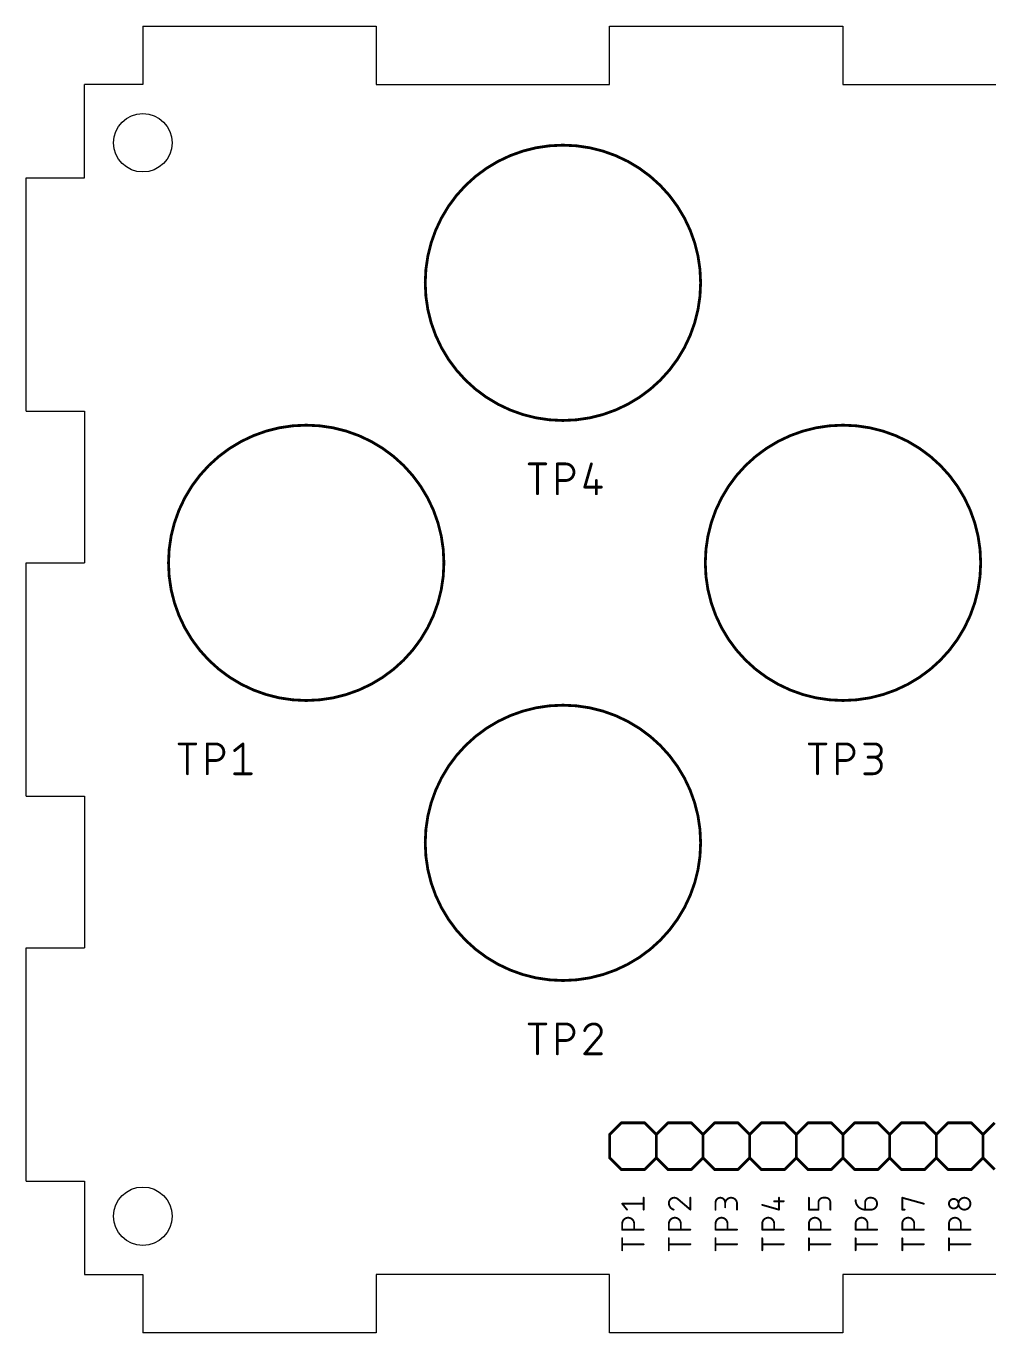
# Model space of a CAD drawing. Extents: x 0 to 4, y 0 to 2.8.
# Drawn here: x 0 to 2.063, y 0 to 2.8 of the extents above; entities that cross this region are included whole.
import ezdxf

# ---------------------------------------------------------------- set-up
doc = ezdxf.new("R2010")
doc.units = 0
for name, color, linetype in [('20', 31, 'CONTINUOUS'), ('21', 253, 'CONTINUOUS'), ('25', 253, 'CONTINUOUS')]:
    doc.layers.add(name, color=color, linetype=linetype)

msp = doc.modelspace()

# ---------------------------------------------------------------- linework, layer by layer
at = {"layer": '20'}
for p, q in [((0.25, 2.8), (0.75, 2.8)), ((0.25, 2.8), (0.25, 2.675)), ((0.75, 2.8), (0.75, 2.675)), ((1.25, 2.8), (1.75, 2.8)), ((1.25, 2.675), (1.25, 2.8)), ((1.75, 2.8), (1.75, 2.675)), ((0.25, 2.675), (0.125, 2.675)), ((0.125, 2.475), (0.125, 2.675)), ((0.75, 2.675), (1.25, 2.675)), ((1.75, 2.675), (2.25, 2.675)), ((0, 1.975), (0, 2.475)), ((0, 2.475), (0.125, 2.475)), ((0, 1.975), (0.125, 1.975)), ((0.125, 1.975), (0.125, 1.65)), ((0, 1.15), (0, 1.65)), ((0, 1.65), (0.125, 1.65)), ((0, 1.15), (0.125, 1.15)), ((0.125, 1.15), (0.125, 0.825)), ((0, 0.325), (0, 0.825)), ((0, 0.825), (0.125, 0.825)), ((0, 0.325), (0.125, 0.325)), ((0.125, 0.325), (0.125, 0.125)), ((0.125, 0.125), (0.25, 0.125)), ((0.25, 0.125), (0.25, 0)), ((1.25, 0.125), (0.75, 0.125)), ((0.75, 0.125), (0.75, 0)), ((1.25, 0), (1.25, 0.125)), ((2.25, 0.125), (1.75, 0.125)), ((1.75, 0.125), (1.75, 0)), ((0.75, 0), (0.25, 0)), ((1.75, 0), (1.25, 0))]:
    msp.add_line(p, q, dxfattribs=at)
for centre in [(0.25, 2.55), (0.25, 0.25)]:
    msp.add_circle(centre, 0.0625, dxfattribs=at)
at = {"layer": '21'}
for points, const_width in [([(1.15, 1.955, 1), (1.15, 2.545, 1), (1.15, 1.955)], 0.006), ([(0.6, 1.355, 1), (0.6, 1.945, 1), (0.6, 1.355)], 0.006), ([(1.75, 1.355, 1), (1.75, 1.945, 1), (1.75, 1.355)], 0.006), ([(1.15, 0.755, 1), (1.15, 1.345, 1), (1.15, 0.755)], 0.006), ([(1.275, 0.4515, 1), (1.275, 0.4485)], 0.003), ([(1.276061, 0.448939, 1), (1.273939, 0.451061)], 0.003), ([(1.326061, 0.451061, 1), (1.323939, 0.448939)], 0.003), ([(1.325, 0.4485, 1), (1.325, 0.4515)], 0.003), ([(1.375, 0.4515, 1), (1.375, 0.4485)], 0.003), ([(1.376061, 0.448939, 1), (1.373939, 0.451061)], 0.003), ([(1.426061, 0.451061, 1), (1.423939, 0.448939)], 0.003), ([(1.425, 0.4485, 1), (1.425, 0.4515)], 0.003), ([(1.475, 0.4515, 1), (1.475, 0.4485)], 0.003), ([(1.476061, 0.448939, 1), (1.473939, 0.451061)], 0.003), ([(1.526061, 0.451061, 1), (1.523939, 0.448939)], 0.003), ([(1.525, 0.4485, 1), (1.525, 0.4515)], 0.003), ([(1.575, 0.4515, 1), (1.575, 0.4485)], 0.003), ([(1.576061, 0.448939, 1), (1.573939, 0.451061)], 0.003), ([(1.626061, 0.451061, 1), (1.623939, 0.448939)], 0.003), ([(1.625, 0.4485, 1), (1.625, 0.4515)], 0.003), ([(1.675, 0.4515, 1), (1.675, 0.4485)], 0.003), ([(1.676061, 0.448939, 1), (1.673939, 0.451061)], 0.003), ([(1.726061, 0.451061, 1), (1.723939, 0.448939)], 0.003), ([(1.725, 0.4485, 1), (1.725, 0.4515)], 0.003), ([(1.775, 0.4515, 1), (1.775, 0.4485)], 0.003), ([(1.776061, 0.448939, 1), (1.773939, 0.451061)], 0.003), ([(1.826061, 0.451061, 1), (1.823939, 0.448939)], 0.003), ([(1.825, 0.4485, 1), (1.825, 0.4515)], 0.003), ([(1.875, 0.4515, 1), (1.875, 0.4485)], 0.003), ([(1.876061, 0.448939, 1), (1.873939, 0.451061)], 0.003), ([(1.926061, 0.451061, 1), (1.923939, 0.448939)], 0.003), ([(1.925, 0.4485, 1), (1.925, 0.4515)], 0.003), ([(1.975, 0.4515, 1), (1.975, 0.4485)], 0.003), ([(1.976061, 0.448939, 1), (1.973939, 0.451061)], 0.003), ([(2.026061, 0.451061, 1), (2.023939, 0.448939)], 0.003), ([(2.025, 0.4485, 1), (2.025, 0.4515)], 0.003), ([(1.2515, 0.425, 1), (1.2485, 0.425)], 0.003), ([(1.248939, 0.426061, 1), (1.251061, 0.423939)], 0.003), ([(1.3515, 0.425, 1), (1.3485, 0.425)], 0.003), ([(1.348939, 0.426061, 1), (1.351061, 0.423939)], 0.003), ([(1.348939, 0.423939, 1), (1.351061, 0.426061)], 0.003), ([(1.4515, 0.425, 1), (1.4485, 0.425)], 0.003), ([(1.448939, 0.426061, 1), (1.451061, 0.423939)], 0.003), ([(1.448939, 0.423939, 1), (1.451061, 0.426061)], 0.003), ([(1.5515, 0.425, 1), (1.5485, 0.425)], 0.003), ([(1.548939, 0.426061, 1), (1.551061, 0.423939)], 0.003), ([(1.548939, 0.423939, 1), (1.551061, 0.426061)], 0.003), ([(1.6515, 0.425, 1), (1.6485, 0.425)], 0.003), ([(1.648939, 0.426061, 1), (1.651061, 0.423939)], 0.003), ([(1.648939, 0.423939, 1), (1.651061, 0.426061)], 0.003), ([(1.7515, 0.425, 1), (1.7485, 0.425)], 0.003), ([(1.748939, 0.426061, 1), (1.751061, 0.423939)], 0.003), ([(1.748939, 0.423939, 1), (1.751061, 0.426061)], 0.003), ([(1.8515, 0.425, 1), (1.8485, 0.425)], 0.003), ([(1.848939, 0.426061, 1), (1.851061, 0.423939)], 0.003), ([(1.848939, 0.423939, 1), (1.851061, 0.426061)], 0.003), ([(1.9515, 0.425, 1), (1.9485, 0.425)], 0.003), ([(1.948939, 0.426061, 1), (1.951061, 0.423939)], 0.003), ([(1.948939, 0.423939, 1), (1.951061, 0.426061)], 0.003), ([(2.0515, 0.425, 1), (2.0485, 0.425)], 0.003), ([(2.048939, 0.426061, 1), (2.051061, 0.423939)], 0.003), ([(2.048939, 0.423939, 1), (2.051061, 0.426061)], 0.003), ([(1.251061, 0.376061, 1), (1.248939, 0.373939)], 0.003), ([(1.2485, 0.375, 1), (1.2515, 0.375)], 0.003), ([(1.351061, 0.376061, 1), (1.348939, 0.373939)], 0.003), ([(1.3485, 0.375, 1), (1.3515, 0.375)], 0.003), ([(1.351061, 0.373939, 1), (1.348939, 0.376061)], 0.003), ([(1.451061, 0.376061, 1), (1.448939, 0.373939)], 0.003), ([(1.4485, 0.375, 1), (1.4515, 0.375)], 0.003), ([(1.451061, 0.373939, 1), (1.448939, 0.376061)], 0.003), ([(1.551061, 0.376061, 1), (1.548939, 0.373939)], 0.003), ([(1.5485, 0.375, 1), (1.5515, 0.375)], 0.003), ([(1.551061, 0.373939, 1), (1.548939, 0.376061)], 0.003), ([(1.651061, 0.376061, 1), (1.648939, 0.373939)], 0.003), ([(1.6485, 0.375, 1), (1.6515, 0.375)], 0.003), ([(1.651061, 0.373939, 1), (1.648939, 0.376061)], 0.003), ([(1.751061, 0.376061, 1), (1.748939, 0.373939)], 0.003), ([(1.7485, 0.375, 1), (1.7515, 0.375)], 0.003), ([(1.751061, 0.373939, 1), (1.748939, 0.376061)], 0.003), ([(1.851061, 0.376061, 1), (1.848939, 0.373939)], 0.003), ([(1.8485, 0.375, 1), (1.8515, 0.375)], 0.003), ([(1.851061, 0.373939, 1), (1.848939, 0.376061)], 0.003), ([(1.951061, 0.376061, 1), (1.948939, 0.373939)], 0.003), ([(1.9485, 0.375, 1), (1.9515, 0.375)], 0.003), ([(1.951061, 0.373939, 1), (1.948939, 0.376061)], 0.003), ([(2.051061, 0.376061, 1), (2.048939, 0.373939)], 0.003), ([(2.0485, 0.375, 1), (2.0515, 0.375)], 0.003), ([(2.051061, 0.373939, 1), (2.048939, 0.376061)], 0.003), ([(1.275, 0.3515, 1), (1.275, 0.3485)], 0.003), ([(1.273939, 0.348939, 1), (1.276061, 0.351061)], 0.003), ([(1.323939, 0.351061, 1), (1.326061, 0.348939)], 0.003), ([(1.325, 0.3485, 1), (1.325, 0.3515)], 0.003), ([(1.375, 0.3515, 1), (1.375, 0.3485)], 0.003), ([(1.373939, 0.348939, 1), (1.376061, 0.351061)], 0.003), ([(1.423939, 0.351061, 1), (1.426061, 0.348939)], 0.003), ([(1.425, 0.3485, 1), (1.425, 0.3515)], 0.003), ([(1.475, 0.3515, 1), (1.475, 0.3485)], 0.003), ([(1.473939, 0.348939, 1), (1.476061, 0.351061)], 0.003), ([(1.523939, 0.351061, 1), (1.526061, 0.348939)], 0.003), ([(1.525, 0.3485, 1), (1.525, 0.3515)], 0.003), ([(1.575, 0.3515, 1), (1.575, 0.3485)], 0.003), ([(1.573939, 0.348939, 1), (1.576061, 0.351061)], 0.003), ([(1.623939, 0.351061, 1), (1.626061, 0.348939)], 0.003), ([(1.625, 0.3485, 1), (1.625, 0.3515)], 0.003), ([(1.675, 0.3515, 1), (1.675, 0.3485)], 0.003), ([(1.673939, 0.348939, 1), (1.676061, 0.351061)], 0.003), ([(1.723939, 0.351061, 1), (1.726061, 0.348939)], 0.003), ([(1.725, 0.3485, 1), (1.725, 0.3515)], 0.003), ([(1.775, 0.3515, 1), (1.775, 0.3485)], 0.003), ([(1.773939, 0.348939, 1), (1.776061, 0.351061)], 0.003), ([(1.823939, 0.351061, 1), (1.826061, 0.348939)], 0.003), ([(1.825, 0.3485, 1), (1.825, 0.3515)], 0.003), ([(1.875, 0.3515, 1), (1.875, 0.3485)], 0.003), ([(1.873939, 0.348939, 1), (1.876061, 0.351061)], 0.003), ([(1.923939, 0.351061, 1), (1.926061, 0.348939)], 0.003), ([(1.925, 0.3485, 1), (1.925, 0.3515)], 0.003), ([(1.975, 0.3515, 1), (1.975, 0.3485)], 0.003), ([(1.973939, 0.348939, 1), (1.976061, 0.351061)], 0.003), ([(2.023939, 0.351061, 1), (2.026061, 0.348939)], 0.003), ([(2.025, 0.3485, 1), (2.025, 0.3515)], 0.003), ([(1.324, 0.289555, 1), (1.322, 0.289555)], 0.002), ([(1.3885, 0.289555, 0.414214), (1.377, 0.278055)], 0.004), ([(1.377, 0.278055, 0.325186), (1.387222, 0.264)], 0.004), ([(1.378, 0.278055, 1), (1.376, 0.278055)], 0.002), ([(1.397445, 0.285722, 0.205256), (1.3885, 0.289555)], 0.004), ([(1.3885, 0.290555, 1), (1.3885, 0.288555)], 0.002), ([(1.3885, 0.288555, 1), (1.3885, 0.290555)], 0.002), ([(1.398092, 0.286484, 1), (1.396797, 0.28496)], 0.002), ([(1.39672, 0.285032, 1), (1.398169, 0.286412)], 0.002), ([(1.424, 0.289555, 1), (1.422, 0.289555)], 0.002), ([(1.497444, 0.279333, 1), (1.477, 0.279333)], 0.004), ([(1.478, 0.279333, 1), (1.476, 0.279333)], 0.002), ([(1.476, 0.279333, 1), (1.478, 0.279333)], 0.002), ([(1.523, 0.276777, 1), (1.497444, 0.276777)], 0.004), ([(1.496444, 0.279333, 1), (1.498444, 0.279333)], 0.002), ([(1.498445, 0.279333, 1), (1.496445, 0.279333)], 0.002), ([(1.602556, 0.282889, 1), (1.602556, 0.280889)], 0.002), ([(1.613778, 0.289555, 1), (1.611778, 0.289555)], 0.002), ([(1.623, 0.280889, 1), (1.623, 0.282889)], 0.002), ([(1.678, 0.289555, 1), (1.676, 0.289555)], 0.002), ([(1.707667, 0.289555, 0.414214), (1.697445, 0.279333)], 0.004), ([(1.698445, 0.279333, 1), (1.696445, 0.279333)], 0.002), ([(1.696445, 0.279333, 1), (1.698445, 0.279333)], 0.002), ([(1.707667, 0.290555, 1), (1.707667, 0.288555)], 0.002), ([(1.707667, 0.288555, 1), (1.707667, 0.290555)], 0.002), ([(1.723, 0.279333, 0.414214), (1.712778, 0.289555)], 0.004), ([(1.712778, 0.290555, 1), (1.712778, 0.288555)], 0.002), ([(1.712778, 0.288555, 1), (1.712778, 0.290555)], 0.002), ([(1.724, 0.279333, 1), (1.722, 0.279333)], 0.002), ([(1.722, 0.279333, 1), (1.724, 0.279333)], 0.002), ([(1.777, 0.284444, 0.41421), (1.797445, 0.264)], 0.004), ([(1.778, 0.284444, 1), (1.776, 0.284444)], 0.002), ([(1.807667, 0.289555, 0.414214), (1.797445, 0.279333)], 0.004), ([(1.798445, 0.279333, 1), (1.796445, 0.279333)], 0.002), ([(1.796445, 0.279333, 1), (1.798445, 0.279333)], 0.002), ([(1.807667, 0.290555, 1), (1.807667, 0.288555)], 0.002), ([(1.807667, 0.288555, 1), (1.807667, 0.290555)], 0.002), ([(1.810222, 0.264, 1), (1.810222, 0.289555)], 0.004), ([(1.810222, 0.290555, 1), (1.810222, 0.288555)], 0.002), ([(1.810222, 0.288555, 1), (1.810222, 0.290555)], 0.002), ([(1.877268, 0.290519, 1), (1.876732, 0.288592)], 0.002), ([(1.878, 0.289555, 1), (1.876, 0.289555)], 0.002), ([(1.987222, 0.287, 1), (1.987222, 0.266555)], 0.004), ([(1.987222, 0.266555, 1), (1.987222, 0.287)], 0.004), ([(1.987222, 0.288, 1), (1.987222, 0.286)], 0.002), ([(1.987222, 0.286, 1), (1.987222, 0.288)], 0.002), ([(2.010222, 0.289555, 1), (2.010222, 0.264)], 0.004), ([(2.010222, 0.264, 1), (2.010222, 0.289555)], 0.004), ([(2.010222, 0.290555, 1), (2.010222, 0.288555)], 0.002), ([(2.010222, 0.288555, 1), (2.010222, 0.290555)], 0.002), ([(1.277781, 0.277402, 1), (1.276219, 0.276153)], 0.002), ([(1.277, 0.277777, 1), (1.277, 0.275777)], 0.002), ([(1.286441, 0.263375, 1), (1.288003, 0.264624)], 0.002), ([(1.322, 0.264, 1), (1.324, 0.264)], 0.002), ([(1.323, 0.275777, 1), (1.323, 0.277777)], 0.002), ([(1.376, 0.278055, 1), (1.378, 0.278055)], 0.002), ([(1.386914, 0.263048, 1), (1.38753, 0.264951)], 0.002), ([(1.422, 0.264, 1), (1.424, 0.264)], 0.002), ([(1.422352, 0.263238, 1), (1.423648, 0.264762)], 0.002), ([(1.476, 0.264, 1), (1.478, 0.264)], 0.002), ([(1.496444, 0.276777, 1), (1.498444, 0.276777)], 0.002), ([(1.496445, 0.269111, 1), (1.498445, 0.269111)], 0.002), ([(1.524, 0.276777, 1), (1.522, 0.276777)], 0.002), ([(1.522, 0.276777, 1), (1.524, 0.276777)], 0.002), ([(1.522, 0.264, 1), (1.524, 0.264)], 0.002), ([(1.577275, 0.275183, 1), (1.576725, 0.27326)], 0.002), ([(1.611778, 0.264, 1), (1.613778, 0.264)], 0.002), ([(1.612503, 0.263038, 1), (1.613053, 0.264961)], 0.002), ([(1.677, 0.265, 1), (1.677, 0.263)], 0.002), ([(1.676, 0.264, 1), (1.678, 0.264)], 0.002), ([(1.696445, 0.264, 1), (1.698445, 0.264)], 0.002), ([(1.697445, 0.263, 1), (1.697445, 0.265)], 0.002), ([(1.722, 0.264, 1), (1.724, 0.264)], 0.002), ([(1.797445, 0.265, 1), (1.797445, 0.263)], 0.002), ([(1.796445, 0.264, 1), (1.798445, 0.264)], 0.002), ([(1.797445, 0.263, 1), (1.797445, 0.265)], 0.002), ([(1.810222, 0.265, 1), (1.810222, 0.263)], 0.002), ([(1.810222, 0.263, 1), (1.810222, 0.265)], 0.002), ([(1.877, 0.265, 1), (1.877, 0.263)], 0.002), ([(1.876, 0.264, 1), (1.878, 0.264)], 0.002), ([(1.882111, 0.263, 1), (1.882111, 0.265)], 0.002), ([(1.922732, 0.275814, 1), (1.923268, 0.277741)], 0.002), ([(1.987222, 0.267555, 1), (1.987222, 0.265555)], 0.002), ([(1.987222, 0.265555, 1), (1.987222, 0.267555)], 0.002), ([(2.010222, 0.265, 1), (2.010222, 0.263)], 0.002), ([(2.010222, 0.263, 1), (2.010222, 0.265)], 0.002), ([(1.302556, 0.233944, 1), (1.277, 0.233944)], 0.004), ([(1.278, 0.233944, 1), (1.276, 0.233944)], 0.002), ([(1.276, 0.233944, 1), (1.278, 0.233944)], 0.002), ([(1.303556, 0.233944, 1), (1.301556, 0.233944)], 0.002), ([(1.301556, 0.233944, 1), (1.303556, 0.233944)], 0.002), ([(1.402556, 0.233944, 1), (1.377, 0.233944)], 0.004), ([(1.378, 0.233944, 1), (1.376, 0.233944)], 0.002), ([(1.376, 0.233944, 1), (1.378, 0.233944)], 0.002), ([(1.403556, 0.233944, 1), (1.401556, 0.233944)], 0.002), ([(1.401556, 0.233944, 1), (1.403556, 0.233944)], 0.002), ([(1.502556, 0.233944, 1), (1.477, 0.233944)], 0.004), ([(1.478, 0.233944, 1), (1.476, 0.233944)], 0.002), ([(1.476, 0.233944, 1), (1.478, 0.233944)], 0.002), ([(1.503556, 0.233944, 1), (1.501556, 0.233944)], 0.002), ([(1.501556, 0.233944, 1), (1.503556, 0.233944)], 0.002), ([(1.602556, 0.233944, 1), (1.577, 0.233944)], 0.004), ([(1.578, 0.233944, 1), (1.576, 0.233944)], 0.002), ([(1.576, 0.233944, 1), (1.578, 0.233944)], 0.002), ([(1.603556, 0.233944, 1), (1.601556, 0.233944)], 0.002), ([(1.601556, 0.233944, 1), (1.603556, 0.233944)], 0.002), ([(1.702556, 0.233944, 1), (1.677, 0.233944)], 0.004), ([(1.678, 0.233944, 1), (1.676, 0.233944)], 0.002), ([(1.676, 0.233944, 1), (1.678, 0.233944)], 0.002), ([(1.703556, 0.233944, 1), (1.701556, 0.233944)], 0.002), ([(1.701556, 0.233944, 1), (1.703556, 0.233944)], 0.002), ([(1.802556, 0.233944, 1), (1.777, 0.233944)], 0.004), ([(1.778, 0.233944, 1), (1.776, 0.233944)], 0.002), ([(1.776, 0.233944, 1), (1.778, 0.233944)], 0.002), ([(1.803556, 0.233944, 1), (1.801556, 0.233944)], 0.002), ([(1.801556, 0.233944, 1), (1.803556, 0.233944)], 0.002), ([(1.902556, 0.233944, 1), (1.877, 0.233944)], 0.004), ([(1.878, 0.233944, 1), (1.876, 0.233944)], 0.002), ([(1.876, 0.233944, 1), (1.878, 0.233944)], 0.002), ([(1.903556, 0.233944, 1), (1.901556, 0.233944)], 0.002), ([(1.901556, 0.233944, 1), (1.903556, 0.233944)], 0.002), ([(2.002556, 0.233944, 1), (1.977, 0.233944)], 0.004), ([(1.978, 0.233944, 1), (1.976, 0.233944)], 0.002), ([(1.976, 0.233944, 1), (1.978, 0.233944)], 0.002), ([(2.003556, 0.233944, 1), (2.001556, 0.233944)], 0.002), ([(2.001556, 0.233944, 1), (2.003556, 0.233944)], 0.002), ([(1.277, 0.222167, 1), (1.277, 0.220167)], 0.002), ([(1.276, 0.221167, 1), (1.278, 0.221167)], 0.002), ([(1.278, 0.202555, 1), (1.276, 0.202555)], 0.002), ([(1.301556, 0.221167, 1), (1.303556, 0.221167)], 0.002), ([(1.323, 0.220167, 1), (1.323, 0.222167)], 0.002), ([(1.377, 0.222167, 1), (1.377, 0.220167)], 0.002), ([(1.376, 0.221167, 1), (1.378, 0.221167)], 0.002), ([(1.378, 0.202555, 1), (1.376, 0.202555)], 0.002), ([(1.401556, 0.221167, 1), (1.403556, 0.221167)], 0.002), ([(1.423, 0.220167, 1), (1.423, 0.222167)], 0.002), ([(1.477, 0.222167, 1), (1.477, 0.220167)], 0.002), ([(1.476, 0.221167, 1), (1.478, 0.221167)], 0.002), ([(1.478, 0.202555, 1), (1.476, 0.202555)], 0.002), ([(1.501556, 0.221167, 1), (1.503556, 0.221167)], 0.002), ([(1.523, 0.220167, 1), (1.523, 0.222167)], 0.002), ([(1.577, 0.222167, 1), (1.577, 0.220167)], 0.002), ([(1.576, 0.221167, 1), (1.578, 0.221167)], 0.002), ([(1.578, 0.202555, 1), (1.576, 0.202555)], 0.002), ([(1.601556, 0.221167, 1), (1.603556, 0.221167)], 0.002), ([(1.623, 0.220167, 1), (1.623, 0.222167)], 0.002), ([(1.677, 0.222167, 1), (1.677, 0.220167)], 0.002), ([(1.676, 0.221167, 1), (1.678, 0.221167)], 0.002), ([(1.678, 0.202555, 1), (1.676, 0.202555)], 0.002), ([(1.701556, 0.221167, 1), (1.703556, 0.221167)], 0.002), ([(1.723, 0.220167, 1), (1.723, 0.222167)], 0.002), ([(1.777, 0.222167, 1), (1.777, 0.220167)], 0.002), ([(1.776, 0.221167, 1), (1.778, 0.221167)], 0.002), ([(1.778, 0.202555, 1), (1.776, 0.202555)], 0.002), ([(1.801556, 0.221167, 1), (1.803556, 0.221167)], 0.002), ([(1.823, 0.220167, 1), (1.823, 0.222167)], 0.002), ([(1.877, 0.222167, 1), (1.877, 0.220167)], 0.002), ([(1.876, 0.221167, 1), (1.878, 0.221167)], 0.002), ([(1.878, 0.202555, 1), (1.876, 0.202555)], 0.002), ([(1.901556, 0.221167, 1), (1.903556, 0.221167)], 0.002), ([(1.923, 0.220167, 1), (1.923, 0.222167)], 0.002), ([(1.977, 0.222167, 1), (1.977, 0.220167)], 0.002), ([(1.976, 0.221167, 1), (1.978, 0.221167)], 0.002), ([(1.978, 0.202555, 1), (1.976, 0.202555)], 0.002), ([(2.001556, 0.221167, 1), (2.003556, 0.221167)], 0.002), ([(2.023, 0.220167, 1), (2.023, 0.222167)], 0.002), ([(1.277, 0.190778, 1), (1.277, 0.188778)], 0.002), ([(1.276, 0.177, 1), (1.278, 0.177)], 0.002), ([(1.323, 0.188778, 1), (1.323, 0.190778)], 0.002), ([(1.377, 0.190778, 1), (1.377, 0.188778)], 0.002), ([(1.376, 0.177, 1), (1.378, 0.177)], 0.002), ([(1.423, 0.188778, 1), (1.423, 0.190778)], 0.002), ([(1.477, 0.190778, 1), (1.477, 0.188778)], 0.002), ([(1.476, 0.177, 1), (1.478, 0.177)], 0.002), ([(1.523, 0.188778, 1), (1.523, 0.190778)], 0.002), ([(1.577, 0.190778, 1), (1.577, 0.188778)], 0.002), ([(1.576, 0.177, 1), (1.578, 0.177)], 0.002), ([(1.623, 0.188778, 1), (1.623, 0.190778)], 0.002), ([(1.677, 0.190778, 1), (1.677, 0.188778)], 0.002), ([(1.676, 0.177, 1), (1.678, 0.177)], 0.002), ([(1.723, 0.188778, 1), (1.723, 0.190778)], 0.002), ([(1.777, 0.190778, 1), (1.777, 0.188778)], 0.002), ([(1.776, 0.177, 1), (1.778, 0.177)], 0.002), ([(1.823, 0.188778, 1), (1.823, 0.190778)], 0.002), ([(1.877, 0.190778, 1), (1.877, 0.188778)], 0.002), ([(1.876, 0.177, 1), (1.878, 0.177)], 0.002), ([(1.923, 0.188778, 1), (1.923, 0.190778)], 0.002), ([(1.977, 0.190778, 1), (1.977, 0.188778)], 0.002), ([(1.976, 0.177, 1), (1.978, 0.177)], 0.002), ([(2.023, 0.188778, 1), (2.023, 0.190778)], 0.002)]:
    msp.add_lwpolyline(points, format="xyb", dxfattribs=dict(at, const_width=const_width))
for points, const_width in [([(1.275, 0.45), (1.25, 0.425)], 0.006), ([(1.275, 0.45), (1.325, 0.45)], 0.006), ([(1.325, 0.45), (1.35, 0.425)], 0.006), ([(1.35, 0.425), (1.375, 0.45)], 0.006), ([(1.375, 0.45), (1.425, 0.45)], 0.006), ([(1.425, 0.45), (1.45, 0.425)], 0.006), ([(1.45, 0.425), (1.475, 0.45)], 0.006), ([(1.475, 0.45), (1.525, 0.45)], 0.006), ([(1.525, 0.45), (1.55, 0.425)], 0.006), ([(1.575, 0.45), (1.55, 0.425)], 0.006), ([(1.575, 0.45), (1.625, 0.45)], 0.006), ([(1.625, 0.45), (1.65, 0.425)], 0.006), ([(1.65, 0.425), (1.675, 0.45)], 0.006), ([(1.675, 0.45), (1.725, 0.45)], 0.006), ([(1.725, 0.45), (1.75, 0.425)], 0.006), ([(1.75, 0.425), (1.775, 0.45)], 0.006), ([(1.775, 0.45), (1.825, 0.45)], 0.006), ([(1.825, 0.45), (1.85, 0.425)], 0.006), ([(1.875, 0.45), (1.85, 0.425)], 0.006), ([(1.875, 0.45), (1.925, 0.45)], 0.006), ([(1.925, 0.45), (1.95, 0.425)], 0.006), ([(1.95, 0.425), (1.975, 0.45)], 0.006), ([(1.975, 0.45), (2.025, 0.45)], 0.006), ([(2.025, 0.45), (2.05, 0.425)], 0.006), ([(2.05, 0.425), (2.075, 0.45)], 0.006), ([(1.25, 0.425), (1.25, 0.375)], 0.006), ([(1.35, 0.425), (1.35, 0.375)], 0.006), ([(1.45, 0.425), (1.45, 0.375)], 0.006), ([(1.55, 0.425), (1.55, 0.375)], 0.006), ([(1.65, 0.425), (1.65, 0.375)], 0.006), ([(1.75, 0.425), (1.75, 0.375)], 0.006), ([(1.85, 0.425), (1.85, 0.375)], 0.006), ([(1.95, 0.425), (1.95, 0.375)], 0.006), ([(2.05, 0.425), (2.05, 0.375)], 0.006), ([(1.25, 0.375), (1.275, 0.35)], 0.006), ([(1.35, 0.375), (1.325, 0.35)], 0.006), ([(1.375, 0.35), (1.35, 0.375)], 0.006), ([(1.45, 0.375), (1.425, 0.35)], 0.006), ([(1.475, 0.35), (1.45, 0.375)], 0.006), ([(1.55, 0.375), (1.525, 0.35)], 0.006), ([(1.55, 0.375), (1.575, 0.35)], 0.006), ([(1.65, 0.375), (1.625, 0.35)], 0.006), ([(1.675, 0.35), (1.65, 0.375)], 0.006), ([(1.75, 0.375), (1.725, 0.35)], 0.006), ([(1.775, 0.35), (1.75, 0.375)], 0.006), ([(1.85, 0.375), (1.825, 0.35)], 0.006), ([(1.85, 0.375), (1.875, 0.35)], 0.006), ([(1.95, 0.375), (1.925, 0.35)], 0.006), ([(1.975, 0.35), (1.95, 0.375)], 0.006), ([(2.05, 0.375), (2.025, 0.35)], 0.006), ([(2.075, 0.35), (2.05, 0.375)], 0.006), ([(1.325, 0.35), (1.275, 0.35)], 0.006), ([(1.425, 0.35), (1.375, 0.35)], 0.006), ([(1.525, 0.35), (1.475, 0.35)], 0.006), ([(1.625, 0.35), (1.575, 0.35)], 0.006), ([(1.725, 0.35), (1.675, 0.35)], 0.006), ([(1.825, 0.35), (1.775, 0.35)], 0.006), ([(1.925, 0.35), (1.875, 0.35)], 0.006), ([(2.025, 0.35), (1.975, 0.35)], 0.006), ([(1.323, 0.264), (1.323, 0.289555)], 0.004), ([(1.397445, 0.285722), (1.423, 0.264)], 0.004), ([(1.423, 0.264), (1.423, 0.289555)], 0.004), ([(1.477, 0.264), (1.477, 0.279333)], 0.004), ([(1.497445, 0.279333), (1.497445, 0.269111)], 0.004), ([(1.602556, 0.281889), (1.623, 0.281889)], 0.004), ([(1.612778, 0.264), (1.612778, 0.289555)], 0.004), ([(1.677, 0.264), (1.677, 0.289555)], 0.004), ([(1.697445, 0.279333), (1.697445, 0.264)], 0.004), ([(1.712778, 0.289555), (1.707667, 0.289555)], 0.004), ([(1.723, 0.264), (1.723, 0.279333)], 0.004), ([(1.797445, 0.264), (1.797445, 0.279333)], 0.004), ([(1.807667, 0.289555), (1.810222, 0.289555)], 0.004), ([(1.877, 0.264), (1.877, 0.289555)], 0.004), ([(1.877, 0.289555), (1.923, 0.276777)], 0.004), ([(1.287222, 0.264), (1.277, 0.276777)], 0.004), ([(1.277, 0.276777), (1.323, 0.276777)], 0.004), ([(1.523, 0.264), (1.523, 0.276777)], 0.004), ([(1.577, 0.274222), (1.612778, 0.264)], 0.004), ([(1.697445, 0.264), (1.677, 0.264)], 0.004), ([(1.810222, 0.264), (1.797445, 0.264)], 0.004), ([(1.882111, 0.264), (1.877, 0.264)], 0.004), ([(1.277, 0.221167), (1.277, 0.233944)], 0.004), ([(1.302556, 0.233944), (1.302556, 0.221167)], 0.004), ([(1.377, 0.221167), (1.377, 0.233944)], 0.004), ([(1.402556, 0.233944), (1.402556, 0.221167)], 0.004), ([(1.477, 0.221167), (1.477, 0.233944)], 0.004), ([(1.502556, 0.233944), (1.502556, 0.221167)], 0.004), ([(1.577, 0.221167), (1.577, 0.233944)], 0.004), ([(1.602556, 0.233944), (1.602556, 0.221167)], 0.004), ([(1.677, 0.221167), (1.677, 0.233944)], 0.004), ([(1.702556, 0.233944), (1.702556, 0.221167)], 0.004), ([(1.777, 0.221167), (1.777, 0.233944)], 0.004), ([(1.802556, 0.233944), (1.802556, 0.221167)], 0.004), ([(1.877, 0.221167), (1.877, 0.233944)], 0.004), ([(1.902556, 0.233944), (1.902556, 0.221167)], 0.004), ([(1.977, 0.221167), (1.977, 0.233944)], 0.004), ([(2.002556, 0.233944), (2.002556, 0.221167)], 0.004), ([(1.323, 0.221167), (1.277, 0.221167)], 0.004), ([(1.277, 0.177), (1.277, 0.202555)], 0.004), ([(1.423, 0.221167), (1.377, 0.221167)], 0.004), ([(1.377, 0.177), (1.377, 0.202555)], 0.004), ([(1.523, 0.221167), (1.477, 0.221167)], 0.004), ([(1.477, 0.177), (1.477, 0.202555)], 0.004), ([(1.623, 0.221167), (1.577, 0.221167)], 0.004), ([(1.577, 0.177), (1.577, 0.202555)], 0.004), ([(1.723, 0.221167), (1.677, 0.221167)], 0.004), ([(1.677, 0.177), (1.677, 0.202555)], 0.004), ([(1.823, 0.221167), (1.777, 0.221167)], 0.004), ([(1.777, 0.177), (1.777, 0.202555)], 0.004), ([(1.923, 0.221167), (1.877, 0.221167)], 0.004), ([(1.877, 0.177), (1.877, 0.202555)], 0.004), ([(2.023, 0.221167), (1.977, 0.221167)], 0.004), ([(1.977, 0.177), (1.977, 0.202555)], 0.004), ([(1.323, 0.189778), (1.277, 0.189778)], 0.004), ([(1.423, 0.189778), (1.377, 0.189778)], 0.004), ([(1.523, 0.189778), (1.477, 0.189778)], 0.004), ([(1.623, 0.189778), (1.577, 0.189778)], 0.004), ([(1.723, 0.189778), (1.677, 0.189778)], 0.004), ([(1.823, 0.189778), (1.777, 0.189778)], 0.004), ([(1.923, 0.189778), (1.877, 0.189778)], 0.004), ([(2.023, 0.189778), (1.977, 0.189778)], 0.004)]:
    msp.add_lwpolyline(points, dxfattribs=dict(at, const_width=const_width))
at = {"layer": '25', "const_width": 0.006}
for points in [[(1.077733, 1.862), (1.113289, 1.862)], [(1.095511, 1.798), (1.095511, 1.862)], [(1.138053, 1.798), (1.138053, 1.862)], [(1.138053, 1.862), (1.155831, 1.862)], [(1.210933, 1.862), (1.196711, 1.812222)], [(1.155831, 1.826444), (1.138053, 1.826444)], [(1.2216, 1.826444), (1.2216, 1.798)], [(1.196711, 1.812222), (1.232267, 1.812222)], [(0.327733, 1.262), (0.363289, 1.262)], [(0.345511, 1.198), (0.345511, 1.262)], [(0.388053, 1.198), (0.388053, 1.262)], [(0.388053, 1.262), (0.405831, 1.262)], [(0.446711, 1.247778), (0.464489, 1.262)], [(0.464489, 1.262), (0.464489, 1.198)], [(1.677733, 1.262), (1.713289, 1.262)], [(1.695511, 1.198), (1.695511, 1.262)], [(1.738053, 1.198), (1.738053, 1.262)], [(1.738053, 1.262), (1.755831, 1.262)], [(1.796711, 1.262), (1.818045, 1.262)], [(1.818045, 1.233555), (1.803822, 1.233555)], [(0.405831, 1.226444), (0.388053, 1.226444)], [(1.755831, 1.226444), (1.738053, 1.226444)], [(0.446711, 1.198), (0.482267, 1.198)], [(1.796711, 1.198), (1.814489, 1.198)], [(1.077733, 0.662), (1.113289, 0.662)], [(1.095511, 0.598), (1.095511, 0.662)], [(1.138053, 0.598), (1.138053, 0.662)], [(1.138053, 0.662), (1.155831, 0.662)], [(1.155831, 0.626444), (1.138053, 0.626444)], [(1.226933, 0.633555), (1.196711, 0.598)], [(1.196711, 0.598), (1.232267, 0.598)]]:
    msp.add_lwpolyline(points, dxfattribs=at)
at = {"layer": '25'}
for points, const_width in [([(1.077733, 1.8635, 1), (1.077733, 1.8605)], 0.003), ([(1.097011, 1.862, 1), (1.094011, 1.862)], 0.003), ([(1.113289, 1.8605, 1), (1.113289, 1.8635)], 0.003), ([(1.139553, 1.862, 1), (1.136553, 1.862)], 0.003), ([(1.138053, 1.8635, 1), (1.138053, 1.8605)], 0.003), ([(1.155831, 1.826444, 1), (1.155831, 1.862)], 0.006), ([(1.155831, 1.8635, 1), (1.155831, 1.8605)], 0.003), ([(1.155831, 1.8605, 1), (1.155831, 1.8635)], 0.003), ([(1.212376, 1.861588, 1), (1.209491, 1.862412)], 0.003), ([(1.138053, 1.827944, 1), (1.138053, 1.824944)], 0.003), ([(1.155831, 1.827944, 1), (1.155831, 1.824944)], 0.003), ([(1.155831, 1.824944, 1), (1.155831, 1.827944)], 0.003), ([(1.2231, 1.826444, 1), (1.2201, 1.826444)], 0.003), ([(1.094011, 1.798, 1), (1.097011, 1.798)], 0.003), ([(1.136553, 1.798, 1), (1.139553, 1.798)], 0.003), ([(1.196711, 1.813722, 1), (1.196711, 1.810722)], 0.003), ([(1.195269, 1.812634, 1), (1.198154, 1.81181)], 0.003), ([(1.2201, 1.798, 1), (1.2231, 1.798)], 0.003), ([(1.232267, 1.810722, 1), (1.232267, 1.813722)], 0.003), ([(0.327733, 1.2635, 1), (0.327733, 1.2605)], 0.003), ([(0.347011, 1.262, 1), (0.344011, 1.262)], 0.003), ([(0.363289, 1.2605, 1), (0.363289, 1.2635)], 0.003), ([(0.389553, 1.262, 1), (0.386553, 1.262)], 0.003), ([(0.388053, 1.2635, 1), (0.388053, 1.2605)], 0.003), ([(0.405831, 1.226444, 1), (0.405831, 1.262)], 0.006), ([(0.405831, 1.2635, 1), (0.405831, 1.2605)], 0.003), ([(0.405831, 1.2605, 1), (0.405831, 1.2635)], 0.003), ([(0.465989, 1.262, 1), (0.462989, 1.262)], 0.003), ([(0.465426, 1.260829, 1), (0.463552, 1.263171)], 0.003), ([(1.677733, 1.2635, 1), (1.677733, 1.2605)], 0.003), ([(1.697011, 1.262, 1), (1.694011, 1.262)], 0.003), ([(1.713289, 1.2605, 1), (1.713289, 1.2635)], 0.003), ([(1.739553, 1.262, 1), (1.736553, 1.262)], 0.003), ([(1.738053, 1.2635, 1), (1.738053, 1.2605)], 0.003), ([(1.755831, 1.226444, 1), (1.755831, 1.262)], 0.006), ([(1.755831, 1.2635, 1), (1.755831, 1.2605)], 0.003), ([(1.755831, 1.2605, 1), (1.755831, 1.2635)], 0.003), ([(1.796711, 1.2635, 1), (1.796711, 1.2605)], 0.003), ([(1.818045, 1.233555, 1), (1.818045, 1.262)], 0.006), ([(1.818045, 1.2635, 1), (1.818045, 1.2605)], 0.003), ([(1.818045, 1.2605, 1), (1.818045, 1.2635)], 0.003), ([(0.445774, 1.248949, 1), (0.447648, 1.246606)], 0.003), ([(1.803822, 1.235055, 1), (1.803822, 1.232055)], 0.003), ([(1.814489, 1.198, 1), (1.814489, 1.233555)], 0.006), ([(1.814489, 1.235055, 1), (1.814489, 1.232055)], 0.003), ([(1.818045, 1.235055, 1), (1.818045, 1.232055)], 0.003), ([(1.818045, 1.232055, 1), (1.818045, 1.235055)], 0.003), ([(0.388053, 1.227944, 1), (0.388053, 1.224944)], 0.003), ([(0.405831, 1.227944, 1), (0.405831, 1.224944)], 0.003), ([(0.405831, 1.224944, 1), (0.405831, 1.227944)], 0.003), ([(1.738053, 1.227944, 1), (1.738053, 1.224944)], 0.003), ([(1.755831, 1.227944, 1), (1.755831, 1.224944)], 0.003), ([(1.755831, 1.224944, 1), (1.755831, 1.227944)], 0.003), ([(0.344011, 1.198, 1), (0.347011, 1.198)], 0.003), ([(0.386553, 1.198, 1), (0.389553, 1.198)], 0.003), ([(0.446711, 1.1995, 1), (0.446711, 1.1965)], 0.003), ([(0.462989, 1.198, 1), (0.465989, 1.198)], 0.003), ([(0.482267, 1.1965, 1), (0.482267, 1.1995)], 0.003), ([(1.694011, 1.198, 1), (1.697011, 1.198)], 0.003), ([(1.736553, 1.198, 1), (1.739553, 1.198)], 0.003), ([(1.796711, 1.1995, 1), (1.796711, 1.1965)], 0.003), ([(1.814489, 1.1995, 1), (1.814489, 1.1965)], 0.003), ([(1.814489, 1.1965, 1), (1.814489, 1.1995)], 0.003), ([(1.077733, 0.6635, 1), (1.077733, 0.6605)], 0.003), ([(1.097011, 0.662, 1), (1.094011, 0.662)], 0.003), ([(1.113289, 0.6605, 1), (1.113289, 0.6635)], 0.003), ([(1.139553, 0.662, 1), (1.136553, 0.662)], 0.003), ([(1.138053, 0.6635, 1), (1.138053, 0.6605)], 0.003), ([(1.155831, 0.626444, 1), (1.155831, 0.662)], 0.006), ([(1.155831, 0.6635, 1), (1.155831, 0.6605)], 0.003), ([(1.155831, 0.6605, 1), (1.155831, 0.6635)], 0.003), ([(1.216267, 0.662, 0.325184), (1.196711, 0.647778)], 0.006), ([(1.195284, 0.64824, 1), (1.198138, 0.647316)], 0.003), ([(1.232267, 0.646, 0.414214), (1.216267, 0.662)], 0.006), ([(1.216267, 0.6635, 1), (1.216267, 0.6605)], 0.003), ([(1.216267, 0.6605, 1), (1.216267, 0.6635)], 0.003), ([(1.226933, 0.633555, 0.205253), (1.232267, 0.646)], 0.006), ([(1.233767, 0.646, 1), (1.230767, 0.646)], 0.003), ([(1.230767, 0.646, 1), (1.233767, 0.646)], 0.003), ([(1.138053, 0.627944, 1), (1.138053, 0.624944)], 0.003), ([(1.155831, 0.627944, 1), (1.155831, 0.624944)], 0.003), ([(1.155831, 0.624944, 1), (1.155831, 0.627944)], 0.003), ([(1.225899, 0.634642, 1), (1.227968, 0.632469)], 0.003), ([(1.228076, 0.632584, 1), (1.225791, 0.634527)], 0.003), ([(1.094011, 0.598, 1), (1.097011, 0.598)], 0.003), ([(1.136553, 0.598, 1), (1.139553, 0.598)], 0.003), ([(1.196711, 0.5995, 1), (1.196711, 0.5965)], 0.003), ([(1.195568, 0.598971, 1), (1.197854, 0.597029)], 0.003), ([(1.232267, 0.5965, 1), (1.232267, 0.5995)], 0.003)]:
    msp.add_lwpolyline(points, format="xyb", dxfattribs=dict(at, const_width=const_width))

doc.saveas('drawing.dxf')
